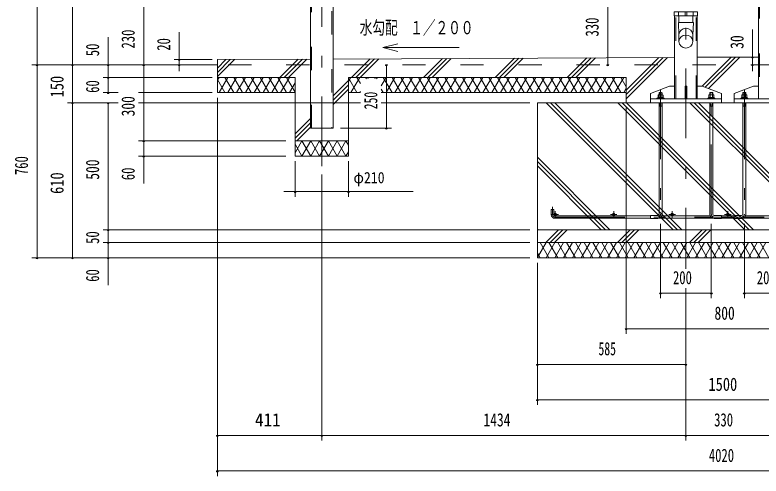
# Model space of a CAD drawing. Units: millimetres, scale not verified. Extents: x -34086 to 34091, y -14700 to 14700.
# Drawn here: x 14091 to 24374, y -4137 to 2219 of the extents above; entities that cross this region are included whole.
import ezdxf
from ezdxf.enums import TextEntityAlignment as Align

# ---------------------------------------------------------------- set-up
doc = ezdxf.new("R2010")
doc.units = ezdxf.units.MM
doc.header["$LTSCALE"] = 80
doc.linetypes.add('USER2', pattern=[10, 4, -6])
doc.linetypes.add('USER3', pattern=[24, 12, -5, 2, -5])
for name, color, linetype, lineweight in [('0-6_2-02BOLD', 7, 'Continuous', 18), ('0-7_2-12HIDDEN', 3, 'USER2', 18), ('0-8_2-22CENTER', 3, 'USER3', 18), ('0-9_2-42THIN', 4, 'Continuous', 18), ('0-A_2-52DIM', 3, 'Continuous', 18), ('0-B_2-62HATCH', 2, 'Continuous', 18)]:
    doc.layers.add(name, color=color, linetype=linetype, lineweight=lineweight)
doc.styles.add('ＭＳ ゴシック', font='')
doc.styles.get('ＭＳ ゴシック').set_extended_font_data('MS Gothic')

msp = doc.modelspace()

# ---------------------------------------------------------------- linework, layer by layer
at = {"layer": '0-6_2-02BOLD'}
for p, q in [((24337.32, 1063.9), (24337.32, 5687.41)), ((18163.32, 657.9), (18163.32, 5487.9)), ((23182.31, 2204.9), (23182.31, 1063.9)), ((23236.38, 2204.9), (23236.38, 2260.9)), ((23241.96, 2115.78), (23241.96, 2204.9)), ((23327.56, 2204.9), (23327.56, 2260.9)), ((23348.92, 2260.9), (23348.92, 2204.9)), ((23434.46, 2204.9), (23434.46, 2115.78)), ((23440.06, 2204.9), (23440.06, 2260.9)), ((23494.16, 1063.9), (23494.16, 2204.9)), ((16880.74, 1602.9), (18163.32, 1609.28)), ((18475.17, 1610.83), (23182.32, 1634.25)), ((16880.74, 1532.9), (16355.74, 1532.9)), ((22515.75, 1007.9), (22515.75, 1357.9)), ((23327.74, 1238.9), (23327.74, 1063.9)), ((18853.05, 1147.9), (18686.65, 1147.9)), ((22515.74, 1147.9), (19140.07, 1147.9)), ((22849.83, 1063.9), (22849.83, 1133.9)), ((23674.25, 1149.98), (23667.25, 1142.98)), ((22971.07, 1082.45), (22971.07, 1114.29)), ((22977.76, 1071.95), (22988.25, 1082.45)), ((22998.75, 1082.45), (22988.25, 1071.95)), ((23005.43, 1114.29), (23005.43, 1082.45)), ((23671.08, 1082.45), (23671.08, 1114.29)), ((23688.24, 1071.95), (23677.74, 1082.45)), ((23688.24, 1082.45), (23698.74, 1071.95)), ((23705.42, 1114.29), (23705.42, 1082.45)), ((23828.25, 1007.9), (23828.25, 1063.9)), ((24094.25, 1071.95), (24094.25, 1063.9)), ((24126.08, 1114.29), (24126.08, 1082.45)), ((24132.75, 1071.95), (24143.25, 1082.45)), ((24153.75, 1082.45), (24143.25, 1071.95)), ((24160.43, 1082.45), (24160.43, 1114.29)), ((24180.88, 1071.95), (24180.88, 1082.45)), ((22967.26, -528.6), (22967.26, 1007.9)), ((22967.26, 960.65), (23009.25, 960.65)), ((23009.25, 1007.9), (23009.25, -528.6)), ((23667.25, -528.6), (23667.25, 1007.9)), ((23667.25, 960.65), (23709.24, 960.65)), ((23709.24, 1007.9), (23709.24, -528.6)), ((24122.25, 1007.9), (24122.25, -528.6)), ((24122.25, 960.65), (24164.25, 960.65)), ((24164.25, -528.6), (24164.25, 1007.9)), ((18686.65, 482.9), (17951.64, 482.9)), ((22848.25, -549.6), (21535.76, -549.6)), ((21535.76, -584.6), (22848.25, -584.6)), ((23706.65, -584.6), (22969.85, -584.6)), ((23005.42, -549.6), (23671.08, -549.6)), ((24003.25, -549.6), (23828.25, -549.6)), ((23828.25, -584.6), (24003.25, -584.6)), ((24003.25, -588.1), (24104.75, -588.1)), ((24124.85, -584.6), (24861.65, -584.6)), ((24826.08, -549.6), (24160.42, -549.6)), ((26540.75, -742.1), (21290.75, -742.1)), ((21290.75, -917.1), (26540.75, -917.1))]:
    msp.add_line(p, q, dxfattribs=at)
for points in [[(18475.17, 5487.9), (18475.17, 657.9), (18163.23, 657.9)], [(23434.48, 1851.51), (23434.48, 1941.96), (23441.48, 2115.79), (23234.97, 2115.79), (23241.98, 1941.96), (23241.98, 1851.51)], [(17951.64, 1147.9), (16880.74, 1147.9), (16880.74, 1602.9)], [(24337.32, 1635.81), (23915.75, 1637.9), (23494.17, 1635.81)], [(22515.74, 1357.9), (18686.65, 1357.9), (18686.65, 272.9), (17951.64, 272.9), (17951.64, 1357.9), (16880.74, 1357.9)], [(22849.83, 1133.9), (23112.33, 1238.9), (23182.32, 1238.9)], [(23348.75, 1063.9), (23348.75, 1238.9), (23327.74, 1238.9)], [(23494.17, 1238.9), (23564.18, 1238.9), (23826.68, 1133.9), (23826.68, 1063.9)], [(24004.83, 1063.9), (24004.83, 1133.9), (24267.32, 1238.9), (24337.32, 1238.9)], [(22967.26, 1142.98), (22974.25, 1149.98), (23002.26, 1149.98), (23009.25, 1142.98)], [(22967.26, 1117.45), (22967.26, 1142.98), (23009.25, 1142.98), (23009.25, 1117.45)], [(23667.25, 1117.45), (23667.25, 1142.98), (23709.24, 1142.98), (23709.24, 1117.45)], [(23674.25, 1149.98), (23702.25, 1149.98), (23709.24, 1142.98)], [(24164.25, 1117.45), (24164.25, 1142.98), (24157.26, 1149.98), (24129.25, 1149.98), (24122.25, 1142.98)], [(24164.25, 1142.98), (24122.25, 1142.98), (24122.25, 1117.45)], [(23828.25, 1063.9), (22848.25, 1063.9), (22848.25, 1007.9)], [(23037.25, 1063.9), (23037.25, 1071.95), (22939.25, 1071.95), (22939.25, 1063.9)], [(22950.62, 1071.95), (22950.62, 1082.45), (23025.88, 1082.45), (23025.88, 1071.95)], [(23022.6, 1082.45), (23022.6, 1114.29), (23017.13, 1117.45), (22959.38, 1117.45), (22953.9, 1114.29), (22953.9, 1082.45)], [(23737.25, 1063.9), (23737.25, 1071.95), (23639.25, 1071.95), (23639.25, 1063.9)], [(23650.63, 1071.95), (23650.63, 1082.45), (23725.87, 1082.45), (23725.87, 1071.95)], [(23722.6, 1082.45), (23722.6, 1114.29), (23717.12, 1117.45), (23659.38, 1117.45), (23653.9, 1114.29), (23653.9, 1082.45)], [(24983.25, 1063.9), (24003.25, 1063.9), (24003.25, 1007.9)], [(24094.25, 1071.95), (24192.25, 1071.95), (24192.25, 1063.9)], [(24180.88, 1082.45), (24105.63, 1082.45), (24105.63, 1071.95)], [(24108.9, 1082.45), (24108.9, 1114.29), (24114.38, 1117.45)], [(24114.38, 1117.45), (24172.13, 1117.45), (24177.61, 1114.29), (24177.61, 1082.45)], [(21483.25, -532.1), (21483.25, -462.1), (21518.25, -462.1), (21518.25, -532.1)], [(22949.75, -588.1), (22848.25, -588.1), (22848.25, -546.1), (22949.75, -546.1)], [(23726.74, -546.1), (23828.25, -546.1), (23828.25, -588.1), (23726.74, -588.1)], [(24104.75, -546.1), (24003.25, -546.1), (24003.25, -588.1)]]:
    msp.add_lwpolyline(points, dxfattribs=at)
for points in [[(23176.72, 2260.9), (23176.72, 2204.9), (23499.77, 2204.9), (23499.77, 2260.9)], [(26540.75, -1127.1), (26540.75, 1007.9), (21290.75, 1007.9), (21290.75, -1127.1)]]:
    msp.add_lwpolyline(points, close=True, dxfattribs=at)
for centre in [(21535.76, -532.1), (22342.51, -532.1), (23149.25, -532.1), (23915.75, -532.1)]:
    msp.add_circle(centre, 17.5, dxfattribs=at)
for centre, radius, start, end in [((23338.25, 1938.53), 96.43, 3.55867, 176.44133), ((23338.25, 1845.52), 96.43, 3.55867, 176.44133), ((23338.25, 1857.5), 96.44, 183.56303, 356.43697), ((22962.48, 1104.21), 13.24, 49.5701, 90), ((22988.25, 1069.22), 48.23, 69.13593, 110.86406), ((23014.02, 1104.21), 13.24, 90, 130.42989), ((23662.48, 1104.21), 13.24, 49.57011, 90), ((23688.24, 1069.22), 48.23, 69.13594, 110.86407), ((23714.01, 1104.21), 13.24, 90, 130.4299), ((24117.48, 1104.21), 13.24, 49.5701, 90), ((24143.25, 1069.22), 48.23, 69.13593, 110.86406), ((24169.02, 1104.21), 13.24, 90, 130.42989), ((21535.76, -532.1), 52.5, 180, 270), ((22949.75, -528.6), 59.5, 270, 0), ((22949.75, -528.6), 17.5, 270, 0), ((23726.74, -528.6), 59.5, 180, 270), ((23726.74, -528.6), 17.5, 180, 270), ((24104.75, -528.6), 59.5, 270, 0), ((24104.75, -528.6), 17.5, 270, 0)]:
    msp.add_arc(centre, radius, start, end, dxfattribs=at)
at = {"layer": '0-7_2-12HIDDEN'}
for p, q in [((24352.03, 5687.41), (24352.03, 1063.9)), ((18178.02, 657.9), (18178.02, 5470.4)), ((18460.47, 5470.4), (18460.47, 657.9)), ((23197.02, 1063.9), (23197.02, 2204.9)), ((23479.47, 1063.9), (23479.47, 2204.9)), ((30950.74, 1532.9), (16880.74, 1532.9))]:
    msp.add_line(p, q, dxfattribs=at)
at = {"layer": '0-8_2-22CENTER'}
for p, q in [((23338.25, 7241.41), (23338.25, -1281.07)), ((18319.25, 132.9), (18319.25, 5775.85)), ((22988.25, 1191.98), (22988.25, -528.6)), ((23688.24, -528.6), (23688.24, 1191.98)), ((24143.25, 1191.98), (24143.25, -528.6)), ((21500.75, -532.1), (21500.75, -427.1)), ((21535.76, -486.6), (21535.76, -577.6)), ((22342.51, -577.6), (22342.51, -486.6)), ((23149.25, -577.6), (23149.25, -486.6)), ((23915.75, -486.6), (23915.75, -577.6)), ((21581.25, -532.1), (21490.25, -532.1)), ((21535.76, -567.1), (26295.75, -567.1)), ((22388.01, -532.1), (22297, -532.1)), ((23103.75, -532.1), (23194.75, -532.1)), ((23961.25, -532.1), (23870.25, -532.1))]:
    msp.add_line(p, q, dxfattribs=at)
for centre, radius, start, end in [((21535.76, -532.1), 35, 180, 270), ((22949.75, -528.6), 38.5, 270, 0), ((23726.74, -528.6), 38.5, 180, 270), ((24104.75, -528.6), 38.5, 270, 0)]:
    msp.add_arc(centre, radius, start, end, dxfattribs=at)
at = {"layer": '0-9_2-42THIN'}
for p, q in [((22972.5, 1117.45), (22972.5, 1148.23)), ((23004, 1148.23), (23004, 1117.45)), ((23672.5, 1148.23), (23672.5, 1117.45)), ((23704, 1117.45), (23704, 1148.23)), ((24127.51, 1117.45), (24127.51, 1148.23)), ((24159, 1148.23), (24159, 1117.45))]:
    msp.add_line(p, q, dxfattribs=at)
for points in [[(22967.26, 951.56), (22972.5, 960.65), (22972.5, 1007.9)], [(23004, 1007.9), (23004, 960.65), (23009.25, 951.56)], [(23672.5, 1007.9), (23672.5, 960.65), (23667.25, 951.56)], [(23709.24, 951.56), (23704, 960.65), (23704, 1007.9)], [(24122.25, 951.56), (24127.51, 960.65), (24127.51, 1007.9)], [(24159, 1007.9), (24159, 960.65), (24164.25, 951.56)]]:
    msp.add_lwpolyline(points, dxfattribs=at)
at = {"layer": '0-A_2-52DIM'}
for p, q in [((14395.74, 1532.9), (14395.74, 9124.4)), ((14885.74, 9124.4), (14885.74, -1127.1)), ((15865.74, 1532.9), (15865.74, 5417.9)), ((22260.24, 2687.9), (22260.24, 1532.9)), ((16355.76, 1443.48), (16355.76, 1980.9)), ((24256.69, 1445.03), (24256.69, 2015.9)), ((15375.75, 1910.9), (15375.75, 1147.9)), ((19162.98, 1767.69), (20213, 1767.69)), ((16810.75, 1602.9), (16285.75, 1602.9)), ((16369.76, 1602.9), (16341.76, 1602.9)), ((24312.43, 1637.9), (24005.47, 1637.9)), ((24270.69, 1637.9), (24242.69, 1637.9)), ((16355.76, 1532.9), (14325.75, 1532.9)), ((14409.75, 1532.9), (14381.75, 1532.9)), ((14395.76, -1127.1), (14395.76, 1532.9)), ((14899.75, 1532.9), (14871.75, 1532.9)), ((15389.75, 1532.9), (15361.75, 1532.9)), ((15879.74, 1532.9), (15851.74, 1532.9)), ((15865.75, -105.1), (15865.75, 1532.9)), ((16369.74, 1532.9), (16341.74, 1532.9)), ((19224.07, 1532.9), (19196.07, 1532.9)), ((19210.07, 657.9), (19210.07, 1532.9)), ((22274.24, 1532.9), (22246.24, 1532.9)), ((24270.69, 1532.9), (24242.69, 1532.9)), ((15305.74, 1357.9), (16810.75, 1357.9)), ((15389.75, 1357.9), (15361.75, 1357.9)), ((15305.74, 1147.9), (15513.13, 1147.9)), ((15389.75, 1147.9), (15361.75, 1147.9)), ((15795.76, 1147.9), (16810.75, 1147.9)), ((16880.76, 1077.9), (16880.76, -4137.1)), ((14815.75, 1007.9), (15513.13, 1007.9)), ((14899.75, 1007.91), (14871.75, 1007.91)), ((15389.75, 1007.9), (15361.75, 1007.9)), ((15375.75, 1007.9), (15375.75, -1505.1)), ((18851.36, 1007.9), (15795.76, 1007.9)), ((19140.07, 1007.9), (21185.75, 1007.9)), ((22515.75, 937.9), (22515.75, -2177.1)), ((18580.07, 657.9), (19280.07, 657.9)), ((19224.07, 657.9), (19196.07, 657.9)), ((15795.76, 482.9), (17824.45, 482.9)), ((15879.75, 482.9), (15851.75, 482.9)), ((17824.45, 272.9), (15795.76, 272.9)), ((15879.75, 272.9), (15851.75, 272.9)), ((17951.64, 202.9), (17951.64, -287.1)), ((18686.65, -287.1), (18686.65, 202.9)), ((18319.25, -3647.1), (18319.25, 20.87)), ((17796.17, -217.1), (19579.16, -217.1)), ((17965.64, -217.1), (17937.64, -217.1)), ((18700.65, -217.1), (18672.65, -217.1)), ((22988.25, -658.44), (22988.25, -1687.1)), ((23688.24, -1687.1), (23688.24, -658.44)), ((24143.25, -658.44), (24143.25, -1687.1)), ((21185.75, -742.1), (15305.74, -742.1)), ((15389.75, -742.1), (15361.75, -742.1)), ((15305.74, -917.1), (21185.75, -917.1)), ((15389.75, -917.1), (15361.75, -917.1)), ((21185.75, -1127.1), (14325.74, -1127.1)), ((14409.76, -1127.1), (14381.76, -1127.1)), ((14899.75, -1127.1), (14871.75, -1127.1)), ((15389.75, -1127.1), (15361.75, -1127.1)), ((21290.75, -3157.1), (21290.75, -1197.1)), ((23002.25, -1617.1), (22974.25, -1617.1)), ((22988.25, -1617.1), (23688.24, -1617.1)), ((23338.25, -1547.1), (23338.25, -3647.1)), ((23702.24, -1617.1), (23674.24, -1617.1)), ((24157.25, -1617.1), (24129.25, -1617.1)), ((24143.25, -1617.1), (24843.25, -1617.1)), ((22529.75, -2107.1), (22501.75, -2107.1)), ((22515.75, -2107.1), (25315.75, -2107.1)), ((21304.75, -2597.1), (21276.75, -2597.1)), ((23338.25, -2597.1), (21290.75, -2597.1)), ((23352.25, -2597.1), (23324.25, -2597.1)), ((21304.75, -3087.1), (21276.75, -3087.1)), ((21290.75, -3087.1), (26540.75, -3087.1)), ((16894.76, -3577.1), (16866.76, -3577.1)), ((30950.75, -3577.1), (16880.76, -3577.1)), ((18333.25, -3577.1), (18305.25, -3577.1)), ((23352.25, -3577.1), (23324.25, -3577.1)), ((16894.76, -4067.1), (16866.76, -4067.1)), ((16880.76, -4067.1), (30950.75, -4067.1))]:
    msp.add_line(p, q, dxfattribs=at)
msp.add_lwpolyline([(19365.83, 1822.04), (19162.98, 1767.69), (19365.83, 1713.33)], dxfattribs=at)
for centre in [(16355.76, 1602.9), (24256.69, 1637.9), (14395.75, 1532.9), (14885.75, 1532.9), (15375.75, 1532.9), (15865.74, 1532.9), (16355.74, 1532.9), (19210.07, 1532.9), (22260.24, 1532.9), (24256.69, 1532.9), (15375.75, 1357.9), (15375.75, 1147.9), (14885.75, 1007.91), (15375.75, 1007.9), (19210.07, 657.9), (15865.75, 482.9), (15865.75, 272.9), (17951.64, -217.1), (18686.65, -217.1), (15375.75, -742.1), (15375.75, -917.1), (14395.76, -1127.1), (14885.75, -1127.1), (15375.75, -1127.1), (22988.25, -1617.1), (23688.24, -1617.1), (24143.25, -1617.1), (22515.75, -2107.1), (21290.75, -2597.1), (23338.25, -2597.1), (21290.75, -3087.1), (16880.76, -3577.1), (18319.25, -3577.1), (23338.25, -3577.1), (16880.76, -4067.1)]:
    msp.add_arc(centre, 14, 180, 0, dxfattribs=at)
at = {"layer": '0-B_2-62HATCH'}
for p, q in [((16880.74, 1368.15), (17116.67, 1604.08)), ((17056.98, 1603.78), (16880.74, 1427.54)), ((16880.74, 1486.94), (16997.29, 1603.48)), ((17741.66, 1357.9), (17992.19, 1608.43)), ((18051.89, 1608.73), (17801.05, 1357.9)), ((17860.45, 1357.9), (18111.58, 1609.03)), ((18731.6, 1357.9), (18987.09, 1613.38)), ((19046.78, 1613.68), (18791, 1357.9)), ((19106.48, 1613.98), (18850.4, 1357.9)), ((19721.56, 1357.9), (19981.99, 1618.33)), ((20041.68, 1618.63), (19780.95, 1357.9)), ((19840.35, 1357.9), (20101.38, 1618.93)), ((20976.89, 1623.28), (20711.5, 1357.9)), ((20770.9, 1357.9), (21036.58, 1623.58)), ((20830.3, 1357.9), (21096.27, 1623.88)), ((21701.46, 1357.9), (21971.78, 1628.23)), ((22031.47, 1628.53), (21760.86, 1357.9)), ((21820.25, 1357.9), (22091.17, 1628.83)), ((22515.74, 1063.45), (23086.07, 1633.77)), ((23026.38, 1633.48), (22515.74, 1122.85)), ((22515.74, 1182.24), (22966.69, 1633.18)), ((23961.13, 1637.68), (23562.35, 1238.9)), ((23605.3, 1222.45), (24020.23, 1637.38)), ((24079.34, 1637.09), (23647.73, 1205.48)), ((16880.74, 1317.95), (16903.82, 1357.9)), ((17025.06, 1357.9), (16903.82, 1147.9)), ((17105.89, 1147.9), (16984.65, 1357.9)), ((17146.31, 1357.9), (17025.06, 1147.9)), ((17105.89, 1357.9), (17227.13, 1147.9)), ((17267.55, 1357.9), (17146.31, 1147.9)), ((17348.37, 1147.9), (17227.13, 1357.9)), ((17267.55, 1147.9), (17388.79, 1357.9)), ((17348.37, 1357.9), (17469.62, 1147.9)), ((17510.03, 1357.9), (17388.79, 1147.9)), ((17590.86, 1147.9), (17469.62, 1357.9)), ((17510.03, 1147.9), (17631.28, 1357.9)), ((17590.86, 1357.9), (17712.11, 1147.9)), ((17752.52, 1357.9), (17631.28, 1147.9)), ((17833.35, 1147.9), (17712.11, 1357.9)), ((17752.52, 1147.9), (17873.76, 1357.9)), ((17951.64, 1153.01), (17833.36, 1357.9)), ((18686.65, 1295.86), (18722.47, 1357.9)), ((18803.3, 1147.9), (18686.65, 1349.95)), ((18843.72, 1357.9), (18722.47, 1147.9)), ((18803.3, 1357.9), (18853.05, 1271.74)), ((18935.87, 1338.29), (18924.55, 1357.9)), ((18964.96, 1357.9), (18953.64, 1338.29)), ((19057.12, 1338.29), (19045.8, 1357.9)), ((19086.21, 1357.9), (19074.89, 1338.29)), ((19207.45, 1357.9), (19140.07, 1241.2)), ((19288.27, 1147.9), (19167.04, 1357.9)), ((19207.45, 1147.9), (19328.7, 1357.9)), ((19288.28, 1357.9), (19409.52, 1147.9)), ((19449.93, 1357.9), (19328.7, 1147.9)), ((19530.76, 1147.9), (19409.52, 1357.9)), ((19449.93, 1147.9), (19571.18, 1357.9)), ((19530.76, 1357.9), (19652.02, 1147.9)), ((19692.42, 1357.9), (19571.18, 1147.9)), ((19773.26, 1147.9), (19652.02, 1357.9)), ((19692.43, 1147.9), (19813.68, 1357.9)), ((19773.26, 1357.9), (19894.5, 1147.9)), ((19934.91, 1357.9), (19813.68, 1147.9)), ((20015.74, 1147.9), (19894.5, 1357.9)), ((19934.91, 1147.9), (20056.16, 1357.9)), ((20015.74, 1357.9), (20136.98, 1147.9)), ((20177.4, 1357.9), (20056.16, 1147.9)), ((20258.23, 1147.9), (20136.98, 1357.9)), ((20177.4, 1147.9), (20298.64, 1357.9)), ((20258.23, 1357.9), (20379.47, 1147.9)), ((20419.89, 1357.9), (20298.64, 1147.9)), ((20500.72, 1147.9), (20379.47, 1357.9)), ((20419.89, 1147.9), (20541.12, 1357.9)), ((20500.72, 1357.9), (20621.95, 1147.9)), ((20662.37, 1357.9), (20541.12, 1147.9)), ((20743.2, 1147.9), (20621.95, 1357.9)), ((20662.37, 1147.9), (20783.61, 1357.9)), ((20864.44, 1147.9), (20743.2, 1357.9)), ((20904.87, 1357.9), (20783.61, 1147.9)), ((20864.45, 1357.9), (20985.7, 1147.9)), ((21026.1, 1357.9), (20904.87, 1147.9)), ((21106.93, 1147.9), (20985.7, 1357.9)), ((21026.1, 1147.9), (21147.35, 1357.9)), ((21106.94, 1357.9), (21228.17, 1147.9)), ((21268.59, 1357.9), (21147.35, 1147.9)), ((21349.42, 1147.9), (21228.17, 1357.9)), ((21268.59, 1147.9), (21389.83, 1357.9)), ((21349.42, 1357.9), (21470.66, 1147.9)), ((21511.07, 1357.9), (21389.83, 1147.9)), ((21591.91, 1147.9), (21470.66, 1357.9)), ((21511.08, 1147.9), (21632.32, 1357.9)), ((21591.91, 1357.9), (21713.15, 1147.9)), ((21753.57, 1357.9), (21632.32, 1147.9)), ((21834.4, 1147.9), (21713.15, 1357.9)), ((21753.57, 1147.9), (21874.8, 1357.9)), ((21834.4, 1357.9), (21955.63, 1147.9)), ((21996.06, 1357.9), (21874.8, 1147.9)), ((22076.88, 1147.9), (21955.63, 1357.9)), ((21996.06, 1147.9), (22117.29, 1357.9)), ((22076.88, 1357.9), (22198.13, 1147.9)), ((22238.54, 1357.9), (22117.29, 1147.9)), ((22319.38, 1147.9), (22198.13, 1357.9)), ((22238.54, 1147.9), (22359.78, 1357.9)), ((22319.38, 1357.9), (22440.61, 1147.9)), ((22481.03, 1357.9), (22359.78, 1147.9)), ((22515.74, 1227.77), (22440.61, 1357.9)), ((16984.65, 1147.9), (16880.74, 1327.86)), ((17951.64, 1282.79), (17873.76, 1147.9)), ((18686.65, 1312.94), (18475.17, 1101.46)), ((18475.17, 1042.06), (18686.65, 1253.55)), ((18686.65, 1194.15), (18475.17, 982.68)), ((18853.05, 1164.06), (18843.72, 1147.9)), ((19140.07, 1194.6), (19167.04, 1147.9)), ((22481.03, 1147.9), (22515.74, 1208.04)), ((21411.51, 1007.9), (23161.5, -742.1)), ((23220.9, -742.1), (21470.9, 1007.9)), ((21530.3, 1007.9), (23280.3, -742.1)), ((24151.45, -742.1), (22401.45, 1007.9)), ((22460.85, 1007.9), (24210.84, -742.1)), ((24270.24, -742.1), (22520.25, 1007.9)), ((23391.41, 1007.9), (25141.4, -742.1)), ((25200.8, -742.1), (23450.79, 1007.9)), ((23510.19, 1007.9), (25260.2, -742.1)), ((18163.32, 789.61), (17951.64, 577.94)), ((17951.64, 518.53), (18163.32, 730.21)), ((18163.32, 670.83), (17975.4, 482.9)), ((18410.68, 482.9), (18531.94, 272.9)), ((18531.94, 482.9), (18410.69, 272.9)), ((18531.94, 272.9), (18653.18, 482.9)), ((18653.18, 272.9), (18531.94, 482.9)), ((18653.18, 482.9), (18686.65, 424.9)), ((18686.65, 330.89), (18653.18, 272.9)), ((22290.34, -742.1), (21290.75, 257.5)), ((21290.75, 198.1), (22230.96, -742.1)), ((22171.56, -742.1), (21290.75, 138.71)), ((21290.75, -732.45), (21300.4, -742.1)), ((21406.35, -917.1), (21581.36, -742.1)), ((21465.75, -917.1), (21640.76, -742.1)), ((21700.15, -742.1), (21525.16, -917.1)), ((22571.3, -742.1), (22396.31, -917.1)), ((22630.7, -742.1), (22455.71, -917.1)), ((22515.1, -917.1), (22690.1, -742.1)), ((23386.25, -917.1), (23561.25, -742.1)), ((23620.64, -742.1), (23445.65, -917.1)), ((23505.05, -917.1), (23680.05, -742.1)), ((21410.05, -917.1), (21290.75, -1123.72)), ((21450.46, -1127.1), (21329.22, -917.1)), ((21531.28, -917.1), (21410.05, -1127.1)), ((21571.7, -1127.1), (21450.46, -917.1)), ((21652.53, -917.1), (21531.28, -1127.1)), ((21571.7, -917.1), (21692.95, -1127.1)), ((21652.53, -1127.1), (21773.78, -917.1)), ((21814.19, -1127.1), (21692.95, -917.1)), ((21895.02, -917.1), (21773.78, -1127.1)), ((21814.19, -917.1), (21935.43, -1127.1)), ((21895.02, -1127.1), (22016.27, -917.1)), ((22056.68, -1127.1), (21935.43, -917.1)), ((22137.51, -917.1), (22016.27, -1127.1)), ((22056.68, -917.1), (22177.92, -1127.1)), ((22137.51, -1127.1), (22258.74, -917.1)), ((22299.16, -1127.1), (22177.91, -917.1)), ((22379.99, -917.1), (22258.75, -1127.1)), ((22299.16, -917.1), (22420.41, -1127.1)), ((22379.99, -1127.1), (22501.24, -917.1)), ((22420.41, -917.1), (22541.65, -1127.1)), ((22501.24, -1127.1), (22622.48, -917.1)), ((22662.9, -1127.1), (22541.65, -917.1)), ((22743.73, -917.1), (22622.48, -1127.1)), ((22662.9, -917.1), (22784.14, -1127.1)), ((22743.72, -1127.1), (22864.96, -917.1)), ((22905.38, -1127.1), (22784.14, -917.1)), ((22986.22, -917.1), (22864.96, -1127.1)), ((22905.38, -917.1), (23026.63, -1127.1)), ((22986.22, -1127.1), (23107.45, -917.1)), ((23147.87, -1127.1), (23026.63, -917.1)), ((23228.7, -917.1), (23107.45, -1127.1)), ((23147.87, -917.1), (23269.12, -1127.1)), ((23228.7, -1127.1), (23349.95, -917.1)), ((23390.36, -1127.1), (23269.12, -917.1)), ((23471.19, -917.1), (23349.94, -1127.1)), ((23511.59, -1127.1), (23390.36, -917.1)), ((23592.43, -917.1), (23471.19, -1127.1)), ((23632.84, -1127.1), (23511.59, -917.1)), ((23713.67, -917.1), (23592.43, -1127.1)), ((23632.84, -917.1), (23754.08, -1127.1)), ((23713.67, -1127.1), (23834.91, -917.1)), ((23875.33, -1127.1), (23754.08, -917.1)), ((23956.16, -917.1), (23834.91, -1127.1)), ((23875.33, -917.1), (23996.58, -1127.1)), ((23956.16, -1127.1), (24077.41, -917.1)), ((24117.82, -1127.1), (23996.58, -917.1)), ((24198.64, -917.1), (24077.4, -1127.1)), ((24117.82, -917.1), (24239.06, -1127.1)), ((24198.64, -1127.1), (24319.88, -917.1)), ((24360.3, -1127.1), (24239.06, -917.1)), ((24441.13, -917.1), (24319.88, -1127.1)), ((24360.3, -917.1), (24481.55, -1127.1)), ((21329.22, -1127.1), (21290.75, -1060.47))]:
    msp.add_line(p, q, dxfattribs=at)
for points in [[(17951.64, 437.98), (18046.96, 272.9), (18168.19, 482.9), (18289.44, 272.9), (18410.68, 482.9)], [(18410.68, 272.9), (18289.44, 482.9), (18168.19, 272.9), (18046.96, 482.9), (17951.64, 317.83)]]:
    msp.add_lwpolyline(points, dxfattribs=at)

# ---------------------------------------------------------------- texts
at = {"layer": '0-A_2-52DIM', "color": 7, "style": 'ＭＳ ゴシック'}
for s, height, width, p in [('水勾配\u3000１／２００', 182.3, 0.7, (18843.15, 1897.56)), ('φ210', 155, 0.9, (18756.65, -147.1)), ('200', 182.3, 0.7, (23160.08, -1547.1)), ('200', 182.3, 0.7, (24315.08, -1547.1)), ('800', 182.3, 0.75, (23731.79, -2037.1)), ('585', 182.3, 0.65, (22132.65, -2527.1)), ('1500', 182.3, 0.8, (23648.37, -3017.1)), ('411', 182.3, 0.95, (17399.49, -3507.1)), ('1434', 182.3, 0.75, (20548.02, -3507.1)), ('330', 182.3, 0.7, (23727, -3507.1)), ('4020', 182.3, 0.7, (23654.09, -3997.1))]:
    msp.add_text(s, height=height, dxfattribs=dict(at, width=width)).set_placement(p, align=Align.BOTTOM_LEFT)
for s, width, p in [('330', 0.7, (22190.25, 1921.65)), ('230', 0.7, (15795.75, 1755.66)), ('20', 0.7, (16285.75, 1725.65)), ('30', 0.75, (24186.69, 1752.26)), ('50', 0.7, (15305.74, 1649.5)), ('150', 0.8, (14815.75, 1082.12)), ('60', 0.7, (15305.74, 1144.94)), ('250', 0.65, (19140.07, 917.84)), ('300', 0.75, (15795.76, 820.16)), ('760', 0.7, (14325.74, 11.97)), ('500', 0.75, (15305.74, -52.52)), ('60', 0.7, (15795.76, -59.06)), ('610', 0.8, (14815.75, -248.42)), ('50', 0.7, (15305.74, -937)), ('60', 0.7, (15305.74, -1459.06))]:
    msp.add_text(s, height=182.3, rotation=90, dxfattribs=dict(at, width=width)).set_placement(p, align=Align.BOTTOM_LEFT)

doc.saveas('drawing.dxf')
